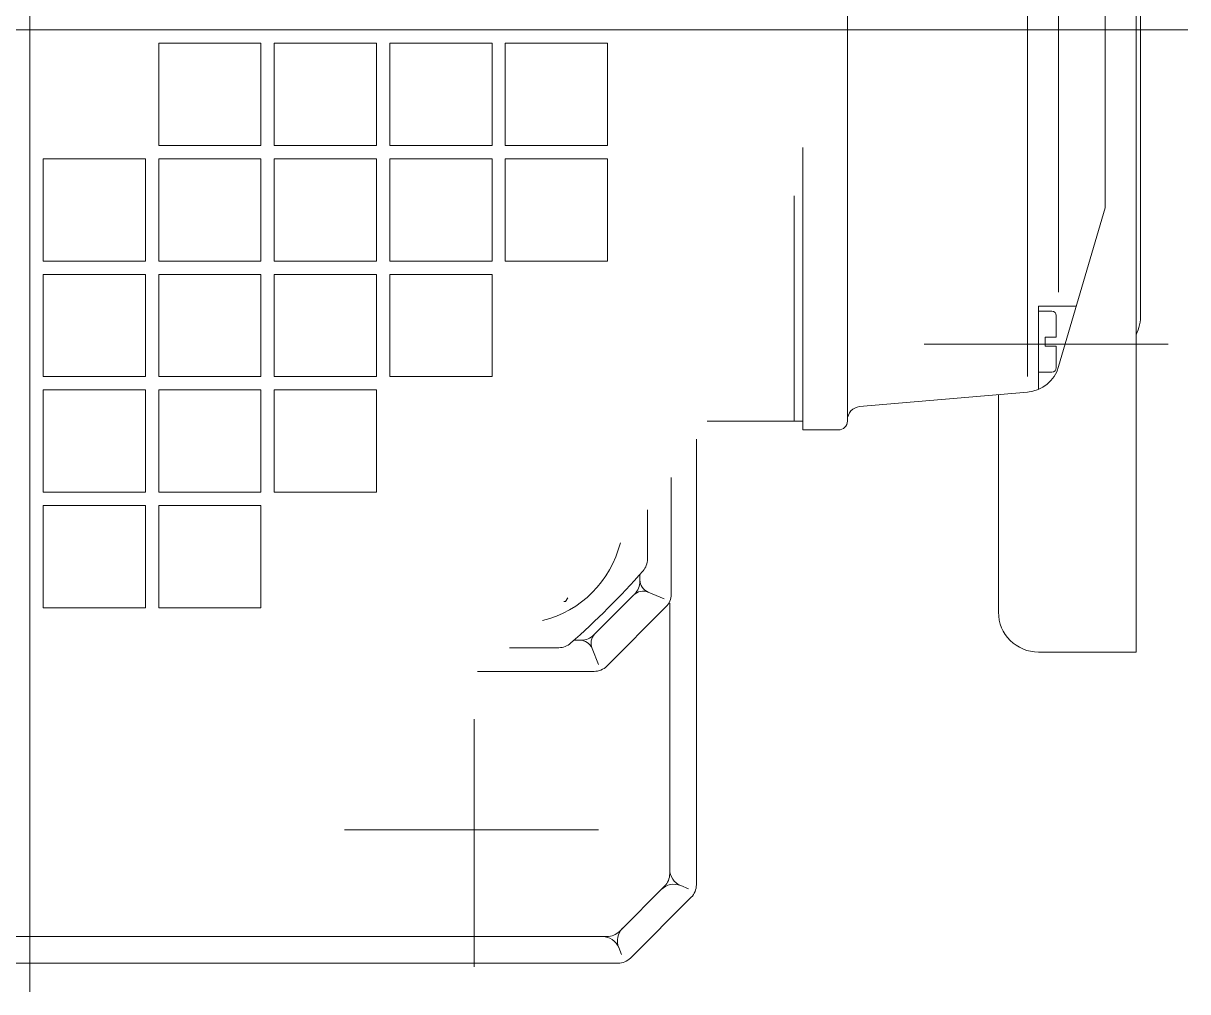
# Model space of a CAD drawing. Header units: millimetres. Extents: x 2085 to 2829, y 1347 to 1643.
# Drawn here: x 2160.2023 to 2160.3334, y 1612.176 to 1612.285 of the extents above; entities that cross this region are included whole.
import ezdxf

# ---------------------------------------------------------------- set-up
doc = ezdxf.new("R2010")
doc.units = ezdxf.units.MM
doc.layers.get('0').update_dxf_attribs({"color": 251, "lineweight": 9})
doc.layers.add('A-SANITARIOS', color=251, linetype='Continuous', lineweight=13)

# ---------------------------------------------------------------- blocks, each defined once
blk = doc.blocks.new('BOMBAS-28.02.2025')
at = {"layer": 'A-SANITARIOS'}
for p, q in [((2.272102834162069, -1.694413931109011, -9.617525271273668e-07), (2.272102834162069, -1.911718008108437, -9.617525271273668e-07)), ((2.272102834162069, -1.694413931109011, -9.617525271273668e-07), (2.272102834162069, -1.911718008108437, -9.617525271273668e-07)), ((2.396604299050523, -1.873514120467007, -9.617525271273668e-07), (2.396604299050523, -1.73351430427283, -9.617525271273668e-07)), ((2.396604299050523, -1.873514120467007, -9.617525271273668e-07), (2.396604299050523, -1.73351430427283, -9.617525271273668e-07)), ((2.364102834340883, -1.847389210946858, -9.617525271273668e-07), (2.364102834340883, -1.75963896792382, -9.617525271273668e-07)), ((2.364102834340883, -1.847389210946858, -9.617525271273668e-07), (2.364102834340883, -1.75963896792382, -9.617525271273668e-07)), ((2.384378468123032, -1.842498800717294, -9.617525271273668e-07), (2.384378468123032, -1.764219258911908, -9.617525271273668e-07)), ((2.384378468123032, -1.842498800717294, -9.617525271273668e-07), (2.384378468123032, -1.764219258911908, -9.617525271273668e-07)), ((2.397104298201157, -1.835514486767352, -9.617525271273668e-07), (2.397104298201157, -1.771513936109841, -9.617525271273668e-07)), ((2.397104298201157, -1.835514486767352, -9.617525271273668e-07), (2.397104298201157, -1.771513936109841, -9.617525271273668e-07)), ((2.387870897975517, -1.833010549657047, -9.617525271273668e-07), (2.387870897975517, -1.774525686167181, -9.617525271273668e-07)), ((2.387870897975517, -1.833010549657047, -9.617525271273668e-07), (2.387870897975517, -1.774525686167181, -9.617525271273668e-07)), ((2.393102833506418, -1.823514181189239, -9.617525271273668e-07), (2.393102833506418, -1.783514241687953, -9.617525271273668e-07)), ((2.393102833506418, -1.823514181189239, -9.617525271273668e-07), (2.393102833506418, -1.783514241687953, -9.617525271273668e-07)), ((2.141520069417311, -1.803514211438596, -9.617525271273668e-07), (2.402399708953453, -1.803514211438596, -9.617525271273668e-07)), ((2.141520069417311, -1.803514211438596, -9.617525271273668e-07), (2.402399708953453, -1.803514211438596, -9.617525271273668e-07)), ((2.286602833744837, -1.816514211706817, -9.617525271273668e-07), (2.286602833744837, -1.805014210753143, -9.617525271273668e-07)), ((2.286602833744837, -1.805014210753143, -9.617525271273668e-07), (2.298102834698511, -1.805014210753143, -9.617525271273668e-07)), ((2.286602833744837, -1.816514211706817, -9.617525271273668e-07), (2.286602833744837, -1.805014210753143, -9.617525271273668e-07)), ((2.286602833744837, -1.805014210753143, -9.617525271273668e-07), (2.298102834698511, -1.805014210753143, -9.617525271273668e-07)), ((2.298102834698511, -1.816514211706817, -9.617525271273668e-07), (2.298102834698511, -1.805014210753143, -9.617525271273668e-07)), ((2.298102834698511, -1.816514211706817, -9.617525271273668e-07), (2.298102834698511, -1.805014210753143, -9.617525271273668e-07)), ((2.299602834013058, -1.816514211706817, -9.617525271273668e-07), (2.299602834013058, -1.805014210753143, -9.617525271273668e-07)), ((2.299602834013058, -1.805014210753143, -9.617525271273668e-07), (2.311102833104087, -1.805014210753143, -9.617525271273668e-07)), ((2.299602834013058, -1.816514211706817, -9.617525271273668e-07), (2.299602834013058, -1.805014210753143, -9.617525271273668e-07)), ((2.299602834013058, -1.805014210753143, -9.617525271273668e-07), (2.311102833104087, -1.805014210753143, -9.617525271273668e-07)), ((2.311102833104087, -1.816514211706817, -9.617525271273668e-07), (2.311102833104087, -1.805014210753143, -9.617525271273668e-07)), ((2.311102833104087, -1.816514211706817, -9.617525271273668e-07), (2.311102833104087, -1.805014210753143, -9.617525271273668e-07)), ((2.312602834281279, -1.816514211706817, -9.617525271273668e-07), (2.312602834281279, -1.805014210753143, -9.617525271273668e-07)), ((2.312602834281279, -1.805014210753143, -9.617525271273668e-07), (2.324102833372308, -1.805014210753143, -9.617525271273668e-07)), ((2.312602834281279, -1.816514211706817, -9.617525271273668e-07), (2.312602834281279, -1.805014210753143, -9.617525271273668e-07)), ((2.312602834281279, -1.805014210753143, -9.617525271273668e-07), (2.324102833372308, -1.805014210753143, -9.617525271273668e-07)), ((2.324102833372308, -1.816514211706817, -9.617525271273668e-07), (2.324102833372308, -1.805014210753143, -9.617525271273668e-07)), ((2.324102833372308, -1.816514211706817, -9.617525271273668e-07), (2.324102833372308, -1.805014210753143, -9.617525271273668e-07)), ((2.3256028345495, -1.805014210753143, -9.617525271273668e-07), (2.337102831777884, -1.805014210753143, -9.617525271273668e-07)), ((2.3256028345495, -1.816514211706817, -9.617525271273668e-07), (2.3256028345495, -1.805014210753143, -9.617525271273668e-07)), ((2.3256028345495, -1.805014210753143, -9.617525271273668e-07), (2.337102831777884, -1.805014210753143, -9.617525271273668e-07)), ((2.3256028345495, -1.816514211706817, -9.617525271273668e-07), (2.3256028345495, -1.805014210753143, -9.617525271273668e-07)), ((2.337102831777884, -1.816514211706817, -9.617525271273668e-07), (2.337102831777884, -1.805014210753143, -9.617525271273668e-07)), ((2.337102831777884, -1.816514211706817, -9.617525271273668e-07), (2.337102831777884, -1.805014210753143, -9.617525271273668e-07)), ((2.286602833744837, -1.816514211706817, -9.617525271273668e-07), (2.298102834698511, -1.816514211706817, -9.617525271273668e-07)), ((2.286602833744837, -1.816514211706817, -9.617525271273668e-07), (2.298102834698511, -1.816514211706817, -9.617525271273668e-07)), ((2.299602834013058, -1.816514211706817, -9.617525271273668e-07), (2.311102833104087, -1.816514211706817, -9.617525271273668e-07)), ((2.299602834013058, -1.816514211706817, -9.617525271273668e-07), (2.311102833104087, -1.816514211706817, -9.617525271273668e-07)), ((2.312602834281279, -1.816514211706817, -9.617525271273668e-07), (2.324102833372308, -1.816514211706817, -9.617525271273668e-07)), ((2.312602834281279, -1.816514211706817, -9.617525271273668e-07), (2.324102833372308, -1.816514211706817, -9.617525271273668e-07)), ((2.3256028345495, -1.816514211706817, -9.617525271273668e-07), (2.337102831777884, -1.816514211706817, -9.617525271273668e-07)), ((2.3256028345495, -1.816514211706817, -9.617525271273668e-07), (2.337102831777884, -1.816514211706817, -9.617525271273668e-07)), ((2.35910283352132, -1.848514179699123, -9.617525271273668e-07), (2.35910283352132, -1.81674297247082, -9.617525271273668e-07)), ((2.35910283352132, -1.848514179699123, -9.617525271273668e-07), (2.35910283352132, -1.81674297247082, -9.617525271273668e-07)), ((2.273602833476616, -1.829514211975038, -9.617525271273668e-07), (2.273602833476616, -1.818014211021364, -9.617525271273668e-07)), ((2.273602833476616, -1.818014211021364, -9.617525271273668e-07), (2.28510283443029, -1.818014211021364, -9.617525271273668e-07)), ((2.273602833476616, -1.829514211975038, -9.617525271273668e-07), (2.273602833476616, -1.818014211021364, -9.617525271273668e-07)), ((2.273602833476616, -1.818014211021364, -9.617525271273668e-07), (2.28510283443029, -1.818014211021364, -9.617525271273668e-07)), ((2.28510283443029, -1.829514211975038, -9.617525271273668e-07), (2.28510283443029, -1.818014211021364, -9.617525271273668e-07)), ((2.28510283443029, -1.829514211975038, -9.617525271273668e-07), (2.28510283443029, -1.818014211021364, -9.617525271273668e-07)), ((2.286602833744837, -1.818014211021364, -9.617525271273668e-07), (2.298102834698511, -1.818014211021364, -9.617525271273668e-07)), ((2.286602833744837, -1.829514211975038, -9.617525271273668e-07), (2.286602833744837, -1.818014211021364, -9.617525271273668e-07)), ((2.286602833744837, -1.818014211021364, -9.617525271273668e-07), (2.298102834698511, -1.818014211021364, -9.617525271273668e-07)), ((2.286602833744837, -1.829514211975038, -9.617525271273668e-07), (2.286602833744837, -1.818014211021364, -9.617525271273668e-07)), ((2.298102834698511, -1.829514211975038, -9.617525271273668e-07), (2.298102834698511, -1.818014211021364, -9.617525271273668e-07)), ((2.298102834698511, -1.829514211975038, -9.617525271273668e-07), (2.298102834698511, -1.818014211021364, -9.617525271273668e-07)), ((2.299602834013058, -1.818014211021364, -9.617525271273668e-07), (2.311102833104087, -1.818014211021364, -9.617525271273668e-07)), ((2.299602834013058, -1.829514211975038, -9.617525271273668e-07), (2.299602834013058, -1.818014211021364, -9.617525271273668e-07)), ((2.299602834013058, -1.818014211021364, -9.617525271273668e-07), (2.311102833104087, -1.818014211021364, -9.617525271273668e-07)), ((2.299602834013058, -1.829514211975038, -9.617525271273668e-07), (2.299602834013058, -1.818014211021364, -9.617525271273668e-07)), ((2.311102833104087, -1.829514211975038, -9.617525271273668e-07), (2.311102833104087, -1.818014211021364, -9.617525271273668e-07)), ((2.311102833104087, -1.829514211975038, -9.617525271273668e-07), (2.311102833104087, -1.818014211021364, -9.617525271273668e-07)), ((2.312602834281279, -1.818014211021364, -9.617525271273668e-07), (2.324102833372308, -1.818014211021364, -9.617525271273668e-07)), ((2.312602834281279, -1.829514211975038, -9.617525271273668e-07), (2.312602834281279, -1.818014211021364, -9.617525271273668e-07)), ((2.312602834281279, -1.818014211021364, -9.617525271273668e-07), (2.324102833372308, -1.818014211021364, -9.617525271273668e-07)), ((2.312602834281279, -1.829514211975038, -9.617525271273668e-07), (2.312602834281279, -1.818014211021364, -9.617525271273668e-07)), ((2.324102833372308, -1.829514211975038, -9.617525271273668e-07), (2.324102833372308, -1.818014211021364, -9.617525271273668e-07)), ((2.324102833372308, -1.829514211975038, -9.617525271273668e-07), (2.324102833372308, -1.818014211021364, -9.617525271273668e-07)), ((2.3256028345495, -1.818014211021364, -9.617525271273668e-07), (2.337102831777884, -1.818014211021364, -9.617525271273668e-07)), ((2.3256028345495, -1.829514211975038, -9.617525271273668e-07), (2.3256028345495, -1.818014211021364, -9.617525271273668e-07)), ((2.3256028345495, -1.818014211021364, -9.617525271273668e-07), (2.337102831777884, -1.818014211021364, -9.617525271273668e-07)), ((2.3256028345495, -1.829514211975038, -9.617525271273668e-07), (2.3256028345495, -1.818014211021364, -9.617525271273668e-07)), ((2.337102831777884, -1.829514211975038, -9.617525271273668e-07), (2.337102831777884, -1.818014211021364, -9.617525271273668e-07)), ((2.337102831777884, -1.829514211975038, -9.617525271273668e-07), (2.337102831777884, -1.818014211021364, -9.617525271273668e-07)), ((2.358102833357407, -1.847514181397855, -9.617525271273668e-07), (2.358102833357407, -1.822168692015111, -9.617525271273668e-07)), ((2.358102833357407, -1.847514181397855, -9.617525271273668e-07), (2.358102833357407, -1.822168692015111, -9.617525271273668e-07)), ((2.393102833506418, -1.82351406570524, -9.617525271273668e-07), (2.387871078652097, -1.841389234177768, -9.617525271273668e-07)), ((2.393102833506418, -1.82351406570524, -9.617525271273668e-07), (2.387871078652097, -1.841389234177768, -9.617525271273668e-07)), ((2.273602833476616, -1.829514211975038, -9.617525271273668e-07), (2.28510283443029, -1.829514211975038, -9.617525271273668e-07)), ((2.273602833476616, -1.829514211975038, -9.617525271273668e-07), (2.28510283443029, -1.829514211975038, -9.617525271273668e-07)), ((2.286602833744837, -1.829514211975038, -9.617525271273668e-07), (2.298102834698511, -1.829514211975038, -9.617525271273668e-07)), ((2.286602833744837, -1.829514211975038, -9.617525271273668e-07), (2.298102834698511, -1.829514211975038, -9.617525271273668e-07)), ((2.299602834013058, -1.829514211975038, -9.617525271273668e-07), (2.311102833104087, -1.829514211975038, -9.617525271273668e-07)), ((2.299602834013058, -1.829514211975038, -9.617525271273668e-07), (2.311102833104087, -1.829514211975038, -9.617525271273668e-07)), ((2.312602834281279, -1.829514211975038, -9.617525271273668e-07), (2.324102833372308, -1.829514211975038, -9.617525271273668e-07)), ((2.312602834281279, -1.829514211975038, -9.617525271273668e-07), (2.324102833372308, -1.829514211975038, -9.617525271273668e-07)), ((2.3256028345495, -1.829514211975038, -9.617525271273668e-07), (2.337102831777884, -1.829514211975038, -9.617525271273668e-07)), ((2.3256028345495, -1.829514211975038, -9.617525271273668e-07), (2.337102831777884, -1.829514211975038, -9.617525271273668e-07)), ((2.273602833476616, -1.831014211289585, -9.617525271273668e-07), (2.28510283443029, -1.831014211289585, -9.617525271273668e-07)), ((2.273602833476616, -1.842514212243259, -9.617525271273668e-07), (2.273602833476616, -1.831014211289585, -9.617525271273668e-07)), ((2.273602833476616, -1.831014211289585, -9.617525271273668e-07), (2.28510283443029, -1.831014211289585, -9.617525271273668e-07)), ((2.273602833476616, -1.842514212243259, -9.617525271273668e-07), (2.273602833476616, -1.831014211289585, -9.617525271273668e-07)), ((2.28510283443029, -1.842514212243259, -9.617525271273668e-07), (2.28510283443029, -1.831014211289585, -9.617525271273668e-07)), ((2.28510283443029, -1.842514212243259, -9.617525271273668e-07), (2.28510283443029, -1.831014211289585, -9.617525271273668e-07)), ((2.286602833744837, -1.831014211289585, -9.617525271273668e-07), (2.298102834698511, -1.831014211289585, -9.617525271273668e-07)), ((2.286602833744837, -1.842514212243259, -9.617525271273668e-07), (2.286602833744837, -1.831014211289585, -9.617525271273668e-07)), ((2.286602833744837, -1.831014211289585, -9.617525271273668e-07), (2.298102834698511, -1.831014211289585, -9.617525271273668e-07)), ((2.286602833744837, -1.842514212243259, -9.617525271273668e-07), (2.286602833744837, -1.831014211289585, -9.617525271273668e-07)), ((2.298102834698511, -1.842514212243259, -9.617525271273668e-07), (2.298102834698511, -1.831014211289585, -9.617525271273668e-07)), ((2.298102834698511, -1.842514212243259, -9.617525271273668e-07), (2.298102834698511, -1.831014211289585, -9.617525271273668e-07)), ((2.299602834013058, -1.831014211289585, -9.617525271273668e-07), (2.311102833104087, -1.831014211289585, -9.617525271273668e-07)), ((2.299602834013058, -1.842514212243259, -9.617525271273668e-07), (2.299602834013058, -1.831014211289585, -9.617525271273668e-07)), ((2.299602834013058, -1.831014211289585, -9.617525271273668e-07), (2.311102833104087, -1.831014211289585, -9.617525271273668e-07)), ((2.299602834013058, -1.842514212243259, -9.617525271273668e-07), (2.299602834013058, -1.831014211289585, -9.617525271273668e-07)), ((2.311102833104087, -1.842514212243259, -9.617525271273668e-07), (2.311102833104087, -1.831014211289585, -9.617525271273668e-07)), ((2.311102833104087, -1.842514212243259, -9.617525271273668e-07), (2.311102833104087, -1.831014211289585, -9.617525271273668e-07)), ((2.312602834281279, -1.831014211289585, -9.617525271273668e-07), (2.324102833372308, -1.831014211289585, -9.617525271273668e-07)), ((2.312602834281279, -1.842514212243259, -9.617525271273668e-07), (2.312602834281279, -1.831014211289585, -9.617525271273668e-07)), ((2.312602834281279, -1.831014211289585, -9.617525271273668e-07), (2.324102833372308, -1.831014211289585, -9.617525271273668e-07)), ((2.312602834281279, -1.842514212243259, -9.617525271273668e-07), (2.312602834281279, -1.831014211289585, -9.617525271273668e-07)), ((2.324102833372308, -1.842514212243259, -9.617525271273668e-07), (2.324102833372308, -1.831014211289585, -9.617525271273668e-07)), ((2.324102833372308, -1.842514212243259, -9.617525271273668e-07), (2.324102833372308, -1.831014211289585, -9.617525271273668e-07)), ((2.385602833208395, -1.843944630585611, -9.617525271273668e-07), (2.385602833208395, -1.834577444009483, -9.617525271273668e-07)), ((2.389864796277834, -1.834577444009483, -9.617525271273668e-07), (2.385602833208395, -1.834577444009483, -9.617525271273668e-07)), ((2.385602833208395, -1.843944630585611, -9.617525271273668e-07), (2.385602833208395, -1.834577444009483, -9.617525271273668e-07)), ((2.389864796277834, -1.834577444009483, -9.617525271273668e-07), (2.385602833208395, -1.834577444009483, -9.617525271273668e-07)), ((2.387111134332372, -1.835147450678051, -9.617525271273668e-07), (2.385602833208395, -1.835147450678051, -9.617525271273668e-07)), ((2.387111134332372, -1.835147450678051, -9.617525271273668e-07), (2.385602833208395, -1.835147450678051, -9.617525271273668e-07)), ((2.387611133483006, -1.838077443651855, -9.617525271273668e-07), (2.387611133483006, -1.835647451691329, -9.617525271273668e-07)), ((2.387611133483006, -1.838077443651855, -9.617525271273668e-07), (2.387611133483006, -1.835647451691329, -9.617525271273668e-07)), ((2.386341113102389, -1.839077443815768, -9.617525271273668e-07), (2.386341113102389, -1.838077443651855, -9.617525271273668e-07)), ((2.386341113102389, -1.838077443651855, -9.617525271273668e-07), (2.387611133483006, -1.838077443651855, -9.617525271273668e-07)), ((2.386341113102389, -1.839077443815768, -9.617525271273668e-07), (2.386341113102389, -1.838077443651855, -9.617525271273668e-07)), ((2.386341113102389, -1.838077443651855, -9.617525271273668e-07), (2.387611133483006, -1.838077443651855, -9.617525271273668e-07)), ((2.400195609283401, -1.83886958938092, -9.617525271273668e-07), (2.372736623015953, -1.83886958938092, -9.617525271273668e-07)), ((2.400195609283401, -1.83886958938092, -9.617525271273668e-07), (2.372736623015953, -1.83886958938092, -9.617525271273668e-07)), ((2.387611133483006, -1.839077443815768, -9.617525271273668e-07), (2.386341113102389, -1.839077443815768, -9.617525271273668e-07)), ((2.387611133483006, -1.839077443815768, -9.617525271273668e-07), (2.386341113102389, -1.839077443815768, -9.617525271273668e-07)), ((2.387611133483006, -1.841507435776293, -9.617525271273668e-07), (2.387611133483006, -1.839077443815768, -9.617525271273668e-07)), ((2.387611133483006, -1.841507435776293, -9.617525271273668e-07), (2.387611133483006, -1.839077443815768, -9.617525271273668e-07)), ((2.273602833476616, -1.842514212243259, -9.617525271273668e-07), (2.28510283443029, -1.842514212243259, -9.617525271273668e-07)), ((2.273602833476616, -1.842514212243259, -9.617525271273668e-07), (2.28510283443029, -1.842514212243259, -9.617525271273668e-07)), ((2.286602833744837, -1.842514212243259, -9.617525271273668e-07), (2.298102834698511, -1.842514212243259, -9.617525271273668e-07)), ((2.286602833744837, -1.842514212243259, -9.617525271273668e-07), (2.298102834698511, -1.842514212243259, -9.617525271273668e-07)), ((2.299602834013058, -1.842514212243259, -9.617525271273668e-07), (2.311102833104087, -1.842514212243259, -9.617525271273668e-07)), ((2.299602834013058, -1.842514212243259, -9.617525271273668e-07), (2.311102833104087, -1.842514212243259, -9.617525271273668e-07)), ((2.312602834281279, -1.842514212243259, -9.617525271273668e-07), (2.324102833372308, -1.842514212243259, -9.617525271273668e-07)), ((2.312602834281279, -1.842514212243259, -9.617525271273668e-07), (2.324102833372308, -1.842514212243259, -9.617525271273668e-07)), ((2.385602833208395, -1.842007436789572, -9.617525271273668e-07), (2.387111134332372, -1.842007436789572, -9.617525271273668e-07)), ((2.385602833208395, -1.842007436789572, -9.617525271273668e-07), (2.387111134332372, -1.842007436789572, -9.617525271273668e-07)), ((2.273602833476616, -1.844014211557806, -9.617525271273668e-07), (2.28510283443029, -1.844014211557806, -9.617525271273668e-07)), ((2.273602833476616, -1.85551421251148, -9.617525271273668e-07), (2.273602833476616, -1.844014211557806, -9.617525271273668e-07)), ((2.273602833476616, -1.844014211557806, -9.617525271273668e-07), (2.28510283443029, -1.844014211557806, -9.617525271273668e-07)), ((2.273602833476616, -1.85551421251148, -9.617525271273668e-07), (2.273602833476616, -1.844014211557806, -9.617525271273668e-07)), ((2.28510283443029, -1.85551421251148, -9.617525271273668e-07), (2.28510283443029, -1.844014211557806, -9.617525271273668e-07)), ((2.28510283443029, -1.85551421251148, -9.617525271273668e-07), (2.28510283443029, -1.844014211557806, -9.617525271273668e-07)), ((2.286602833744837, -1.844014211557806, -9.617525271273668e-07), (2.298102834698511, -1.844014211557806, -9.617525271273668e-07)), ((2.286602833744837, -1.85551421251148, -9.617525271273668e-07), (2.286602833744837, -1.844014211557806, -9.617525271273668e-07)), ((2.286602833744837, -1.844014211557806, -9.617525271273668e-07), (2.298102834698511, -1.844014211557806, -9.617525271273668e-07)), ((2.286602833744837, -1.85551421251148, -9.617525271273668e-07), (2.286602833744837, -1.844014211557806, -9.617525271273668e-07)), ((2.298102834698511, -1.85551421251148, -9.617525271273668e-07), (2.298102834698511, -1.844014211557806, -9.617525271273668e-07)), ((2.298102834698511, -1.85551421251148, -9.617525271273668e-07), (2.298102834698511, -1.844014211557806, -9.617525271273668e-07)), ((2.299602834013058, -1.844014211557806, -9.617525271273668e-07), (2.311102833104087, -1.844014211557806, -9.617525271273668e-07)), ((2.299602834013058, -1.85551421251148, -9.617525271273668e-07), (2.299602834013058, -1.844014211557806, -9.617525271273668e-07)), ((2.299602834013058, -1.844014211557806, -9.617525271273668e-07), (2.311102833104087, -1.844014211557806, -9.617525271273668e-07)), ((2.299602834013058, -1.85551421251148, -9.617525271273668e-07), (2.299602834013058, -1.844014211557806, -9.617525271273668e-07)), ((2.311102833104087, -1.85551421251148, -9.617525271273668e-07), (2.311102833104087, -1.844014211557806, -9.617525271273668e-07)), ((2.311102833104087, -1.85551421251148, -9.617525271273668e-07), (2.311102833104087, -1.844014211557806, -9.617525271273668e-07)), ((2.384378713992191, -1.844250944443047, -9.617525271273668e-07), (2.365473011013819, -1.845894916914403, -9.617525271273668e-07)), ((2.384378713992191, -1.844250944443047, -9.617525271273668e-07), (2.365473011013819, -1.845894916914403, -9.617525271273668e-07)), ((2.381104299303843, -1.869014333002269, -9.617525271273668e-07), (2.381104299303843, -1.844535634852946, -9.617525271273668e-07)), ((2.381104299303843, -1.869014333002269, -9.617525271273668e-07), (2.381104299303843, -1.844535634852946, -9.617525271273668e-07)), ((2.34831303867395, -1.847514181397855, -9.617525271273668e-07), (2.35910283352132, -1.847514181397855, -9.617525271273668e-07)), ((2.34831303867395, -1.847514181397855, -9.617525271273668e-07), (2.35910283352132, -1.847514181397855, -9.617525271273668e-07)), ((2.364102834340883, -1.847514211200178, -9.617525271273668e-07), (2.364102834340883, -1.847389210946858, -9.617525271273668e-07)), ((2.364102834340883, -1.847514211200178, -9.617525271273668e-07), (2.364102834340883, -1.847389210946858, -9.617525271273668e-07)), ((2.35910283352132, -1.848514179699123, -9.617525271273668e-07), (2.363102834176971, -1.848514179699123, -9.617525271273668e-07)), ((2.35910283352132, -1.848514179699123, -9.617525271273668e-07), (2.363102834176971, -1.848514179699123, -9.617525271273668e-07)), ((2.347102833417011, -1.899685627780855, -9.617525271273668e-07), (2.347102833417011, -1.849546804092824, -9.617525271273668e-07)), ((2.347102833417011, -1.899685627780855, -9.617525271273668e-07), (2.347102833417011, -1.849546804092824, -9.617525271273668e-07)), ((2.344266162690474, -1.867012959904969, -9.617525271273668e-07), (2.344266162690474, -1.853877431713045, -9.617525271273668e-07)), ((2.344266162690474, -1.867012959904969, -9.617525271273668e-07), (2.344266162690474, -1.853877431713045, -9.617525271273668e-07)), ((2.273602833476616, -1.85551421251148, -9.617525271273668e-07), (2.28510283443029, -1.85551421251148, -9.617525271273668e-07)), ((2.273602833476616, -1.85551421251148, -9.617525271273668e-07), (2.28510283443029, -1.85551421251148, -9.617525271273668e-07)), ((2.286602833744837, -1.85551421251148, -9.617525271273668e-07), (2.298102834698511, -1.85551421251148, -9.617525271273668e-07)), ((2.286602833744837, -1.85551421251148, -9.617525271273668e-07), (2.298102834698511, -1.85551421251148, -9.617525271273668e-07)), ((2.299602834013058, -1.85551421251148, -9.617525271273668e-07), (2.311102833104087, -1.85551421251148, -9.617525271273668e-07)), ((2.299602834013058, -1.85551421251148, -9.617525271273668e-07), (2.311102833104087, -1.85551421251148, -9.617525271273668e-07)), ((2.273602833476616, -1.857014211826026, -9.617525271273668e-07), (2.28510283443029, -1.857014211826026, -9.617525271273668e-07)), ((2.273602833476616, -1.868514210917056, -9.617525271273668e-07), (2.273602833476616, -1.857014211826026, -9.617525271273668e-07)), ((2.273602833476616, -1.857014211826026, -9.617525271273668e-07), (2.28510283443029, -1.857014211826026, -9.617525271273668e-07)), ((2.273602833476616, -1.868514210917056, -9.617525271273668e-07), (2.273602833476616, -1.857014211826026, -9.617525271273668e-07)), ((2.28510283443029, -1.868514210917056, -9.617525271273668e-07), (2.28510283443029, -1.857014211826026, -9.617525271273668e-07)), ((2.28510283443029, -1.868514210917056, -9.617525271273668e-07), (2.28510283443029, -1.857014211826026, -9.617525271273668e-07)), ((2.286602833744837, -1.857014211826026, -9.617525271273668e-07), (2.298102834698511, -1.857014211826026, -9.617525271273668e-07)), ((2.286602833744837, -1.868514210917056, -9.617525271273668e-07), (2.286602833744837, -1.857014211826026, -9.617525271273668e-07)), ((2.286602833744837, -1.857014211826026, -9.617525271273668e-07), (2.298102834698511, -1.857014211826026, -9.617525271273668e-07)), ((2.286602833744837, -1.868514210917056, -9.617525271273668e-07), (2.286602833744837, -1.857014211826026, -9.617525271273668e-07)), ((2.298102834698511, -1.868514210917056, -9.617525271273668e-07), (2.298102834698511, -1.857014211826026, -9.617525271273668e-07)), ((2.298102834698511, -1.868514210917056, -9.617525271273668e-07), (2.298102834698511, -1.857014211826026, -9.617525271273668e-07)), ((2.341600883257343, -1.857495901174843, -9.617525271273668e-07), (2.341600883257343, -1.863043173216283, -9.617525271273668e-07)), ((2.341600883257343, -1.857495901174843, -9.617525271273668e-07), (2.341600883257343, -1.863043173216283, -9.617525271273668e-07)), ((2.340752737101866, -1.864759267307818, -9.617525271273668e-07), (2.340752737101866, -1.865557546727359, -9.617525271273668e-07)), ((2.340752737101866, -1.864759267307818, -9.617525271273668e-07), (2.340752737101866, -1.865557546727359, -9.617525271273668e-07)), ((2.332387154427124, -1.86781441885978, -9.617525271273668e-07), (2.332631483179284, -1.867391237057745, -9.617525271273668e-07)), ((2.332387154427124, -1.86781441885978, -9.617525271273668e-07), (2.332631483179284, -1.867391237057745, -9.617525271273668e-07)), ((2.335560250532581, -1.871577641926706, -9.617525271273668e-07), (2.340043970820261, -1.867093917913735, -9.617525271273668e-07)), ((2.335560250532581, -1.871577641926706, -9.617525271273668e-07), (2.340043970820261, -1.867093917913735, -9.617525271273668e-07)), ((2.343482845899416, -1.867516544647515, -9.617525271273668e-07), (2.341679073375417, -1.866769392974675, -9.617525271273668e-07)), ((2.343482845899416, -1.867516544647515, -9.617525271273668e-07), (2.341679073375417, -1.866769392974675, -9.617525271273668e-07)), ((2.273602833476616, -1.868514210917056, -9.617525271273668e-07), (2.28510283443029, -1.868514210917056, -9.617525271273668e-07)), ((2.273602833476616, -1.868514210917056, -9.617525271273668e-07), (2.28510283443029, -1.868514210917056, -9.617525271273668e-07)), ((2.286602833744837, -1.868514210917056, -9.617525271273668e-07), (2.298102834698511, -1.868514210917056, -9.617525271273668e-07)), ((2.286602833744837, -1.868514210917056, -9.617525271273668e-07), (2.298102834698511, -1.868514210917056, -9.617525271273668e-07)), ((2.332387258735253, -1.867814443074167, -9.617525271273668e-07), (2.332181693491293, -1.867814443074167, -9.617525271273668e-07)), ((2.332387258735253, -1.867814443074167, -9.617525271273668e-07), (2.332181693491293, -1.867814443074167, -9.617525271273668e-07)), ((2.343680066493107, -1.868426562286913, -9.617525271273668e-07), (2.337015205499483, -1.875091423280537, -9.617525271273668e-07)), ((2.343680066493107, -1.868426562286913, -9.617525271273668e-07), (2.337015205499483, -1.875091423280537, -9.617525271273668e-07)), ((2.344102832925273, -1.89844277035445, -9.617525271273668e-07), (2.344102832925273, -1.868003896437585, -9.617525271273668e-07)), ((2.344102832925273, -1.89844277035445, -9.617525271273668e-07), (2.344102832925273, -1.868003896437585, -9.617525271273668e-07)), ((2.333347953361226, -1.872164205648005, -9.617525271273668e-07), (2.334147022542311, -1.872164205648005, -9.617525271273668e-07)), ((2.333347953361226, -1.872164205648005, -9.617525271273668e-07), (2.334147022542311, -1.872164205648005, -9.617525271273668e-07)), ((2.326082080107881, -1.873014210723341, -9.617525271273668e-07), (2.331630663451506, -1.873014210723341, -9.617525271273668e-07)), ((2.326082080107881, -1.873014210723341, -9.617525271273668e-07), (2.331630663451506, -1.873014210723341, -9.617525271273668e-07)), ((2.335357933741761, -1.873090387322009, -9.617525271273668e-07), (2.336102710542036, -1.874888407997787, -9.617525271273668e-07)), ((2.335357933741761, -1.873090387322009, -9.617525271273668e-07), (2.336102710542036, -1.874888407997787, -9.617525271273668e-07)), ((2.396604299050523, -1.873514120467007, -9.617525271273668e-07), (2.385604300972773, -1.873514120467007, -9.617525271273668e-07)), ((2.396604299050523, -1.873514120467007, -9.617525271273668e-07), (2.385604300972773, -1.873514120467007, -9.617525271273668e-07)), ((2.335601610568119, -1.87567772436887, -9.617525271273668e-07), (2.322465870034648, -1.87567772436887, -9.617525271273668e-07)), ((2.335601610568119, -1.87567772436887, -9.617525271273668e-07), (2.322465870034648, -1.87567772436887, -9.617525271273668e-07)), ((2.322102833044482, -1.908912130631506, -9.617525271273668e-07), (2.322102833044482, -1.881040853448212, -9.617525271273668e-07)), ((2.322102833044482, -1.908912130631506, -9.617525271273668e-07), (2.322102833044482, -1.881040853448212, -9.617525271273668e-07)), ((2.336082081747008, -1.893514211289585, -9.617525271273668e-07), (2.307518362504197, -1.893514211289585, -9.617525271273668e-07)), ((2.336082081747008, -1.893514211289585, -9.617525271273668e-07), (2.307518362504197, -1.893514211289585, -9.617525271273668e-07)), ((2.338444459688617, -1.904926910065114, -9.617525271273668e-07), (2.343516066175653, -1.899855435825884, -9.617525271273668e-07)), ((2.338444459688617, -1.904926910065114, -9.617525271273668e-07), (2.343516066175653, -1.899855435825884, -9.617525271273668e-07)), ((2.345336066064192, -1.89978230278939, -9.617525271273668e-07), (2.346211896714522, -1.900145090185106, -9.617525271273668e-07)), ((2.345336066064192, -1.89978230278939, -9.617525271273668e-07), (2.346211896714522, -1.900145090185106, -9.617525271273668e-07)), ((2.339687033992959, -1.907926951535046, -9.617525271273668e-07), (2.34651580962236, -1.901098349131644, -9.617525271273668e-07)), ((2.339687033992959, -1.907926951535046, -9.617525271273668e-07), (2.34651580962236, -1.901098349131644, -9.617525271273668e-07)), ((2.207175585877849, -1.905514211393893, -9.617525271273668e-07), (2.337032032635761, -1.905514211393893, -9.617525271273668e-07)), ((2.207175585877849, -1.905514211393893, -9.617525271273668e-07), (2.337032032635761, -1.905514211393893, -9.617525271273668e-07)), ((2.338369888690067, -1.906749122776091, -9.617525271273668e-07), (2.338688209158136, -1.907517590560019, -9.617525271273668e-07)), ((2.338369888690067, -1.906749122776091, -9.617525271273668e-07), (2.338688209158136, -1.907517590560019, -9.617525271273668e-07)), ((2.205933399003698, -1.908514211885631, -9.617525271273668e-07), (2.338275195535971, -1.908514211885631, -9.617525271273668e-07)), ((2.205933399003698, -1.908514211885631, -9.617525271273668e-07), (2.338275195535971, -1.908514211885631, -9.617525271273668e-07))]:
    blk.add_line(p, q, dxfattribs=at)
for centre, radius, start, end in [((2.387111134332372, -1.835647420026362, -9.617525271273668e-07), 0.0005, 2.198467139097746e-05, 89.99998399174413), ((2.387111134332372, -1.835647420026362, -9.617525271273668e-07), 0.0005, 2.198467139097746e-05, 89.99998399174413), ((2.391602834191872, -1.835514486767352, -9.617525271273668e-07), 0.005499992, 335.4168561150871, 359.9999641415069), ((2.391602834191872, -1.835514486767352, -9.617525271273668e-07), 0.005499992, 335.4168561150871, 359.9999641415069), ((2.384032034751726, -1.840265889652073, -9.617525271273668e-07), 0.003999999000000001, 274.9697849312172, 343.6868489980648), ((2.384032034751726, -1.840265889652073, -9.617525271273668e-07), 0.003999999000000001, 274.9697849312172, 343.6868489980648), ((2.387111134332372, -1.841507435776293, -9.617525271273668e-07), 0.0005, 270.0000298820776, 359.9999641415069), ((2.387111134332372, -1.841507435776293, -9.617525271273668e-07), 0.0005, 270.0000298820776, 359.9999641415069), ((2.36560283365543, -1.847389210946858, -9.617525271273668e-07), 0.0015, 94.96955401855907, 180), ((2.36560283365543, -1.847389210946858, -9.617525271273668e-07), 0.0015, 94.96955401855907, 180), ((2.363102834176971, -1.847514211200178, -9.617525271273668e-07), 0.001, 270.0000268938699, 2.198467139097746e-05), ((2.363102834176971, -1.847514211200178, -9.617525271273668e-07), 0.001, 270.0000268938699, 2.198467139097746e-05), ((2.326902638626052, -1.858314382843673, -9.617525271273668e-07), 0.012, 283.9767549766126, 346.0228559453421), ((2.326902638626052, -1.858314382843673, -9.617525271273668e-07), 0.012, 283.9767549766126, 346.0228559453421), ((2.339600879204227, -1.863043173216283, -9.617525271273668e-07), 0.002, 318.5903989968054, 359.9999780153286), ((2.339600879204227, -1.863043173216283, -9.617525271273668e-07), 0.002, 318.5903989968054, 359.9999780153286), ((2.272101124253822, -1.803514211438596, -9.617525271273668e-07), 0.092, 311.4096697889519, 318.5904808172768), ((2.272101124253822, -1.803514211438596, -9.617525271273668e-07), 0.092, 311.4096697889519, 318.5904808172768), ((2.338753468793584, -1.865557637996972, -9.617525271273668e-07), 0.002, 315.0003319633814, 2.198467139097746e-05), ((2.338753468793584, -1.865557637996972, -9.617525271273668e-07), 0.002, 315.0003319633814, 2.198467139097746e-05), ((2.342253466573311, -1.865383780561388, -9.617525271273668e-07), 0.0015, 179.9998721473965, 247.5004100337465), ((2.342253466573311, -1.865383780561388, -9.617525271273668e-07), 0.0015, 179.9998721473965, 247.5004100337465), ((2.341105520230485, -1.86815541703254, -9.617525271273668e-07), 0.0015, 67.49957215519018, 134.9993458021514), ((2.341105520230485, -1.86815541703254, -9.617525271273668e-07), 0.0015, 67.49957215519018, 134.9993458021514), ((2.342266894382192, -1.867012959904969, -9.617525271273668e-07), 0.002, 315.000058786177, 0.0001861226548821928), ((2.342266894382192, -1.867012959904969, -9.617525271273668e-07), 0.002, 315.000058786177, 0.0001861226548821928), ((2.385602833208395, -1.869014333002269, -9.617525271273668e-07), 0.004499994, 179.9999641415069, 269.9999479198075), ((2.385602833208395, -1.869014333002269, -9.617525271273668e-07), 0.004499994, 179.9999641415069, 269.9999479198075), ((2.331630663451506, -1.87101421225816, -9.617525271273668e-07), 0.002, 269.9999750271209, 311.4096158963332), ((2.331630663451506, -1.87101421225816, -9.617525271273668e-07), 0.002, 269.9999750271209, 311.4096158963332), ((2.333972950902535, -1.873664204962552, -9.617525271273668e-07), 0.0015, 22.50026391183652, 89.99985400470649), ((2.333972950902535, -1.873664204962552, -9.617525271273668e-07), 0.0015, 22.50026391183652, 89.99985400470649), ((2.334147022542311, -1.870164205320179, -9.617525271273668e-07), 0.002, 270.0003639210167, 315.0002740084836), ((2.334147022542311, -1.870164205320179, -9.617525271273668e-07), 0.002, 270.0003639210167, 315.0002740084836), ((2.336744678643299, -1.872516133822501, -9.617525271273668e-07), 0.0015, 134.9998378286336, 202.5003539560334), ((2.336744678643299, -1.872516133822501, -9.617525271273668e-07), 0.0015, 134.9998378286336, 202.5003539560334), ((2.335601610568119, -1.873677724041045, -9.617525271273668e-07), 0.002, 269.9935339452754, 314.9999999245363), ((2.335601610568119, -1.873677724041045, -9.617525271273668e-07), 0.002, 269.9935339452754, 314.9999999245363), ((2.342103566479636, -1.898442800156772, -9.617525271273668e-07), 0.002, 314.9995260105072, 0.0004181356432564644), ((2.342103566479636, -1.898442800156772, -9.617525271273668e-07), 0.002, 314.9995260105072, 0.0004181356432564644), ((2.346103323128773, -1.897935324348509, -9.617525271273668e-07), 0.002, 179.9997229504518, 247.4930880070496), ((2.346103323128773, -1.897935324348509, -9.617525271273668e-07), 0.002, 179.9997229504518, 247.4930880070496), ((2.344572560366942, -1.901630788110197, -9.617525271273668e-07), 0.002, 67.50465304549914, 135.0027438662729), ((2.344572560366942, -1.901630788110197, -9.617525271273668e-07), 0.002, 67.50465304549914, 135.0027438662729), ((2.345103810977889, -1.899685720913112, -9.617525271273668e-07), 0.002, 314.9992528297655, 0.0003090660599400793), ((2.345103810977889, -1.899685720913112, -9.617525271273668e-07), 0.002, 314.9992528297655, 0.0003090660599400793), ((2.337032032635761, -1.903514211066067, -9.617525271273668e-07), 0.002, 269.9998179327699, 314.9991260484889), ((2.337032032635761, -1.903514211066067, -9.617525271273668e-07), 0.002, 269.9998179327699, 314.9991260484889), ((2.340219776582671, -1.905983603559434, -9.617525271273668e-07), 0.002, 135.0002377859355, 202.5000159594444), ((2.340219776582671, -1.905983603559434, -9.617525271273668e-07), 0.002, 135.0002377859355, 202.5000159594444), ((2.336524223414017, -1.907514180056751, -9.617525271273668e-07), 0.002, 22.5008651111398, 90.00067405429368), ((2.336524223414017, -1.907514180056751, -9.617525271273668e-07), 0.002, 22.5008651111398, 90.00067405429368), ((2.338275195535971, -1.906514211557806, -9.617525271273668e-07), 0.002, 269.99998185731, 314.995191858815), ((2.338275195535971, -1.906514211557806, -9.617525271273668e-07), 0.002, 269.99998185731, 314.995191858815)]:
    blk.add_arc(centre, radius, start, end, dxfattribs=at)

msp = doc.modelspace()

# ---------------------------------------------------------------- block references
msp.add_blockref('BOMBAS-28.02.2025', (2157.930955654186, 1614.087756893471))

doc.saveas('drawing.dxf')
